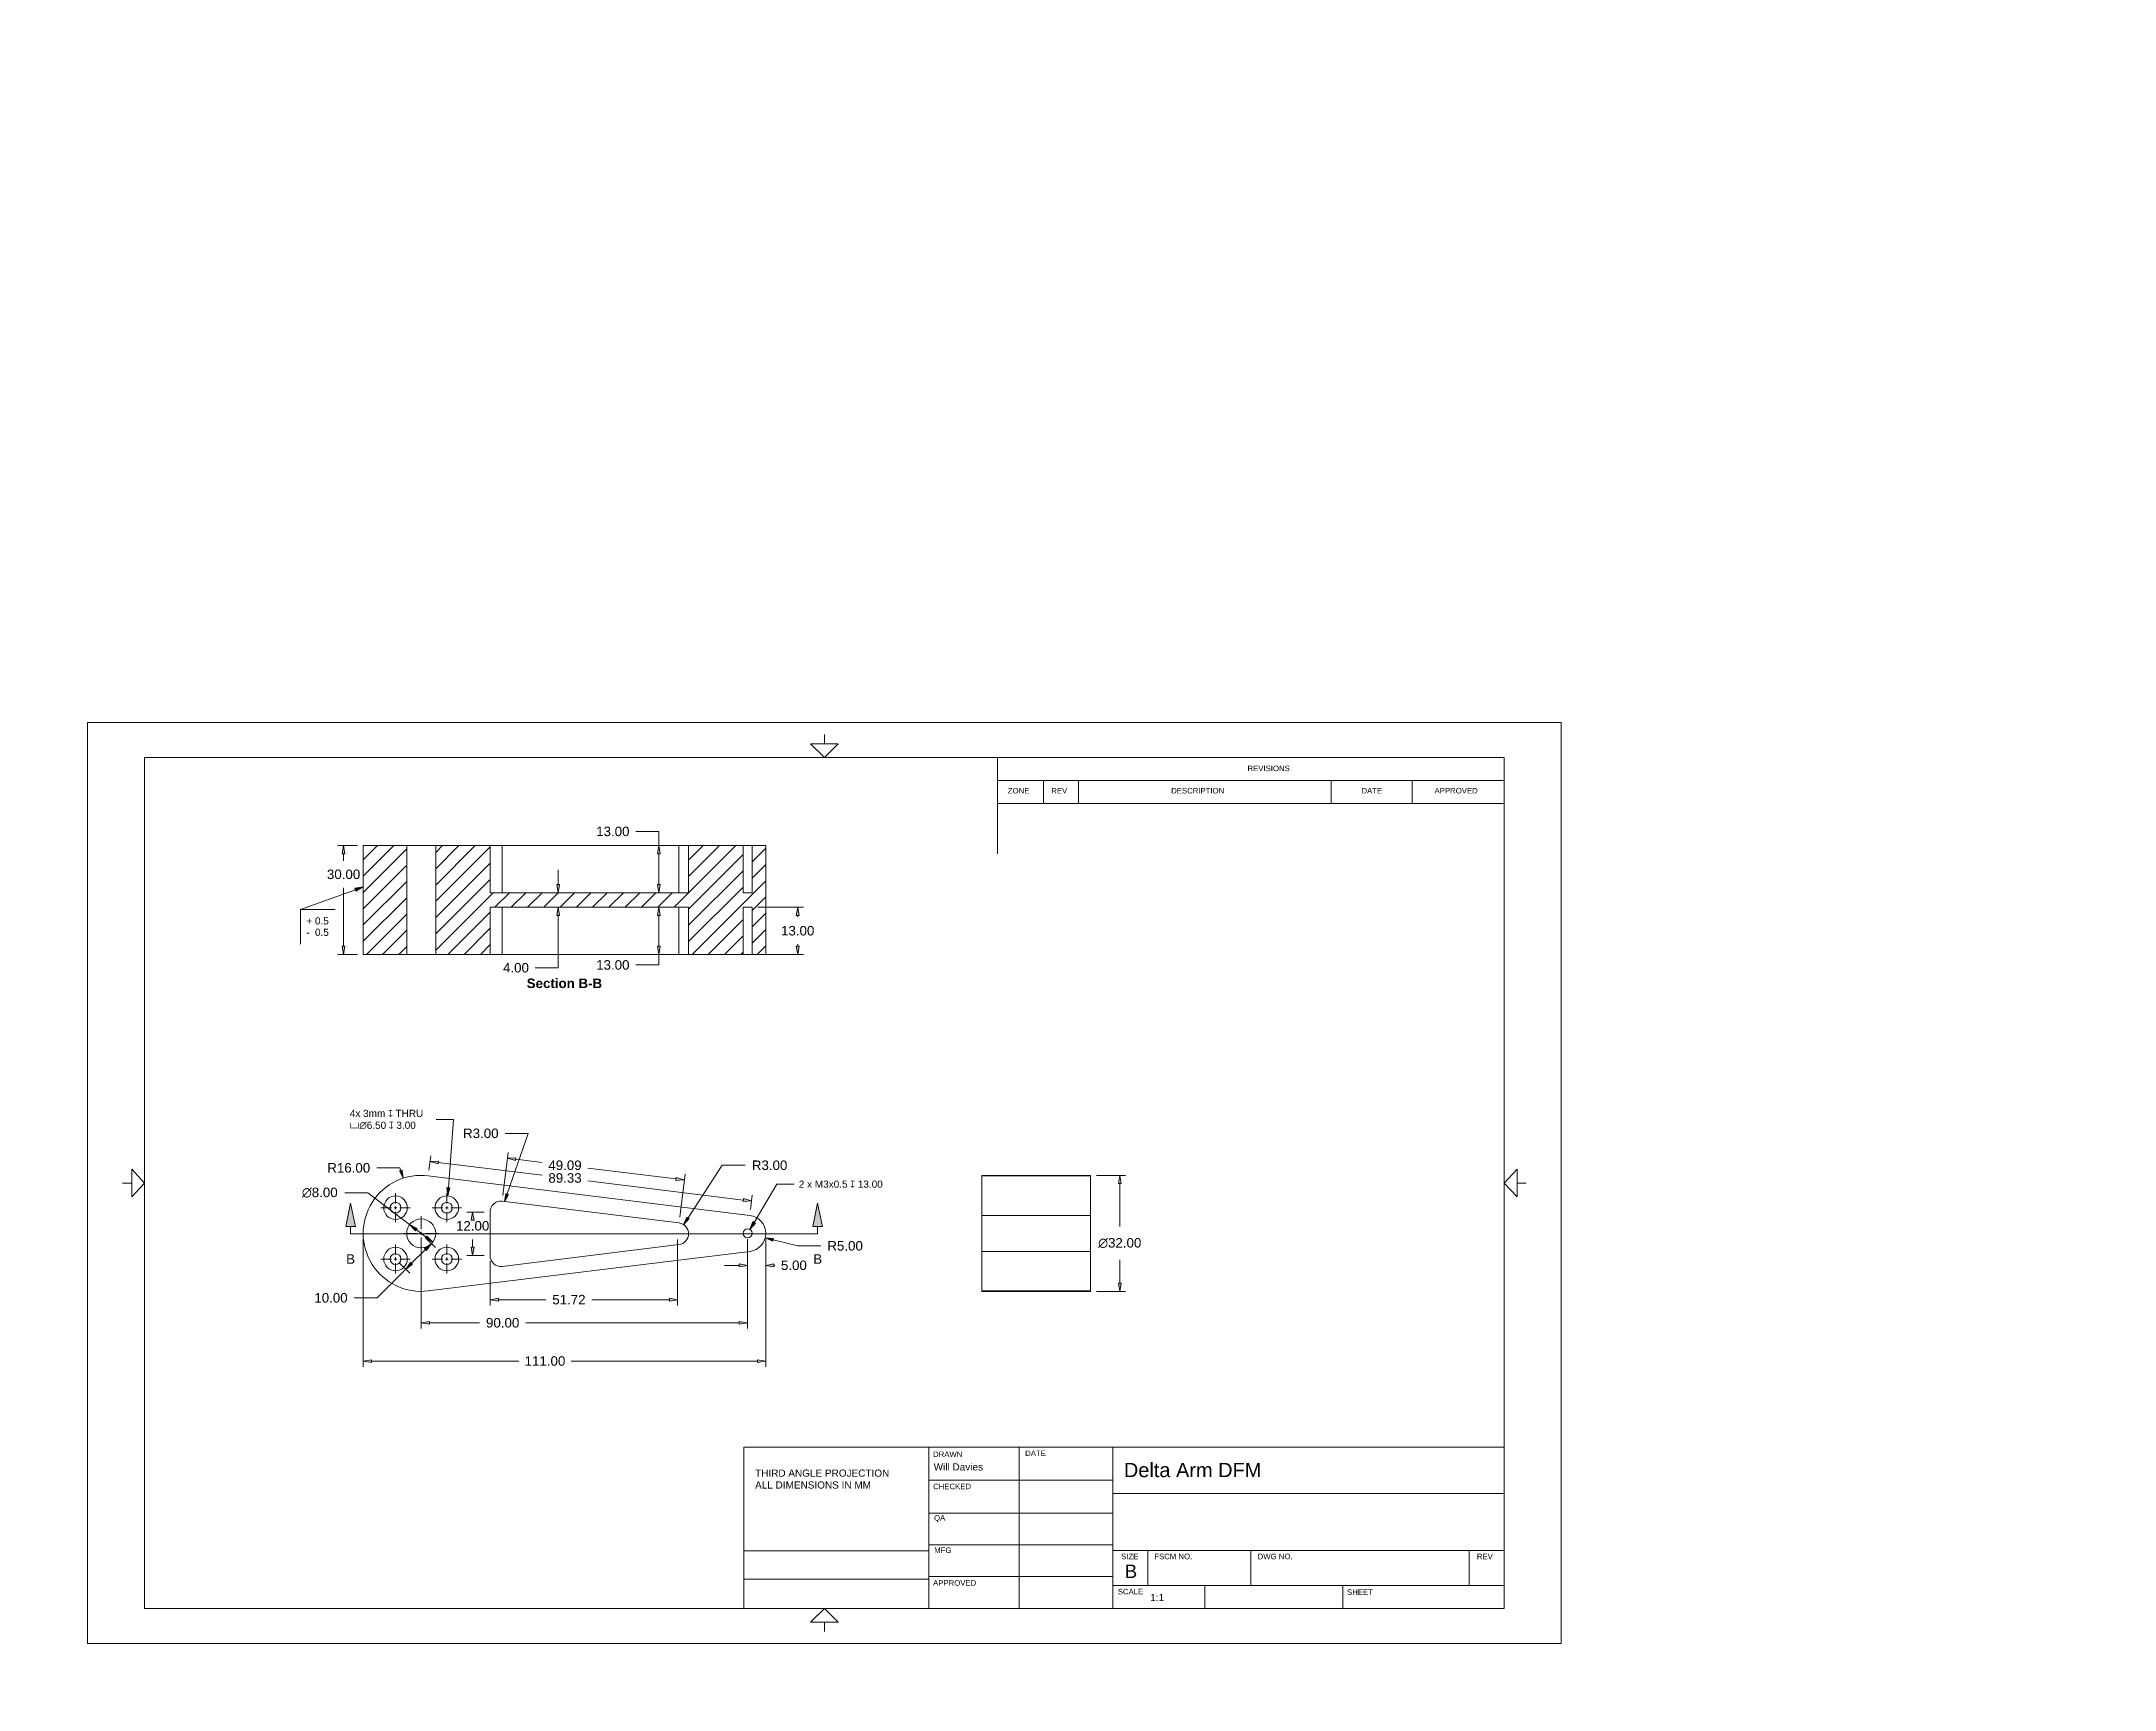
# Model space of a CAD drawing. Header units: millimetres. Extents: x 0 to 572, y 0 to 455.
import ezdxf

# ---------------------------------------------------------------- set-up
doc = ezdxf.new("R2010")
doc.units = ezdxf.units.MM
for name, color, linetype, lineweight in [('CENTER', 204, 'Continuous', 0), ('CONTINUOUS', 7, 'Continuous', 0), ('DIMENSIONS', 8, 'Continuous', 0), ('TANGENT EDGES', 7, 'Continuous', 0), ('VISIBLE', 7, 'Continuous', 0)]:
    doc.layers.add(name, color=color, linetype=linetype, lineweight=lineweight)
doc.dimstyles.new('ISO-25', dxfattribs={"dimtxt": 2.5, "dimasz": 2.5, "dimexe": 1.25, "dimexo": 0.625, "dimtad": 1, "dimtxsty": 'Standard', "dimcen": 2.5, "dimadec": 0, "dimazin": 0, "dimtfac": 1, "dimtmove": 0, "dimatfit": 3, "dimfxl": 1, "dimarcsym": 0})

# ---------------------------------------------------------------- blocks, each defined once
blk = doc.blocks.new('D1')
h = blk.add_hatch(color=8)
h.paths.add_polyline_path([(107, 100.75), (104.71, 101.13), (107, 101.51)], flags=0)
h.paths.add_polyline_path([(192.43, 101.51), (194.71, 101.13), (192.43, 100.75)], flags=0)
at = {"layer": 'DIMENSIONS'}
for p, q in [((104.71, 124.22), (104.71, 99.55)), ((194.71, 124.22), (194.71, 99.55)), ((107, 101.13), (120.83, 101.13)), ((192.43, 101.13), (133.53, 101.13))]:
    blk.add_line(p, q, dxfattribs=at)
for points in [[(104.71, 101.13), (107, 101.51), (107, 100.75), (104.71, 101.13)], [(194.71, 101.13), (192.43, 100.75), (192.43, 101.51), (194.71, 101.13)]]:
    blk.add_lwpolyline(points, dxfattribs=at)
at = {"layer": 'DIMENSIONS', "insert": (127.18, 101.13), "char_height": 2.6265, "attachment_point": 5}
for s in ['{\\fArial|b0|i0|c0|p0;90.00}{\\fArial|b0|i0|c0|p0;}', '{\\fArial|b0|i0|c0|p0;}', '{\\fArial|b0|i0|c0|p0;}']:
    blk.add_mtext(s, dxfattribs=at)
blk = doc.blocks.new('D2')
blk.add_hatch(color=8).paths.add_polyline_path([(99.44, 143.28), (99.78, 140.99), (98.71, 143.04)], flags=0)
at = {"layer": 'DIMENSIONS'}
for p, q in [((92.49, 143.87), (98.84, 143.87)), ((99.08, 143.16), (98.84, 143.87)), ((104.71, 125.81), (104.71, 125.81))]:
    blk.add_line(p, q, dxfattribs=at)
for points in [[(99.78, 140.99), (98.71, 143.04), (99.44, 143.28), (99.78, 140.99)], [(104.71, 125.81), (104.71, 125.81), (104.71, 125.81), (104.71, 125.81), (104.71, 125.81)]]:
    blk.add_lwpolyline(points, dxfattribs=at)
at = {"layer": 'DIMENSIONS', "insert": (84.73, 143.87), "char_height": 2.6265, "attachment_point": 5}
for s in ['{\\fArial|b0|i0|c0|p0;R16.00}{\\fArial|b0|i0|c0|p0;}', '{\\fArial|b0|i0|c0|p0;}', '{\\fArial|b0|i0|c0|p0;}']:
    blk.add_mtext(s, dxfattribs=at)
blk = doc.blocks.new('D3')
h = blk.add_hatch(color=8)
h.paths.add_polyline_path([(202, 116.6), (199.71, 116.99), (202, 117.37)], flags=0)
h.paths.add_polyline_path([(192.43, 117.37), (194.71, 116.99), (192.43, 116.6)], flags=0)
at = {"layer": 'DIMENSIONS'}
for p, q in [((194.71, 124.22), (194.71, 115.4)), ((199.71, 124.22), (199.71, 115.4)), ((192.43, 116.99), (188.36, 116.99)), ((202, 116.99), (202.2, 116.99)), ((202.2, 116.99), (202.2, 116.99))]:
    blk.add_line(p, q, dxfattribs=at)
for points in [[(194.71, 116.99), (192.43, 116.6), (192.43, 117.37), (194.71, 116.99)], [(199.71, 116.99), (202, 117.37), (202, 116.6), (199.71, 116.99)]]:
    blk.add_lwpolyline(points, dxfattribs=at)
at = {"layer": 'DIMENSIONS', "insert": (207.49, 116.99), "char_height": 2.6265, "attachment_point": 5}
for s in ['{\\fArial|b0|i0|c0|p0;5.00}{\\fArial|b0|i0|c0|p0;}', '{\\fArial|b0|i0|c0|p0;}', '{\\fArial|b0|i0|c0|p0;}']:
    blk.add_mtext(s, dxfattribs=at)
blk = doc.blocks.new('D4')
h = blk.add_hatch(color=8)
h.paths.add_polyline_path([(103.12, 126.54), (101.53, 128.23), (103.58, 127.15)], flags=0)
h.paths.add_polyline_path([(106.31, 125.07), (107.89, 123.38), (105.84, 124.47)], flags=0)
at = {"layer": 'DIMENSIONS'}
for p, q in [((83.63, 137.03), (89.98, 137.03)), ((101.53, 128.23), (89.98, 137.03)), ((106.07, 124.77), (103.35, 126.85)), ((104.71, 125.81), (104.71, 125.81))]:
    blk.add_line(p, q, dxfattribs=at)
for points in [[(101.53, 128.23), (103.58, 127.15), (103.12, 126.54), (101.53, 128.23)], [(104.71, 125.81), (104.71, 125.81), (104.71, 125.81), (104.71, 125.81), (104.71, 125.81)], [(107.89, 123.38), (105.84, 124.47), (106.31, 125.07), (107.89, 123.38)]]:
    blk.add_lwpolyline(points, dxfattribs=at)
at = {"layer": 'DIMENSIONS', "insert": (76.75, 137.03), "char_height": 2.6265, "attachment_point": 5}
for s in ['{\\fAlibre Symbols|b0|i0|c0|p0;n}{\\fArial|b0|i0|c0|p0;8.00}{\\fArial|b0|i0|c0|p0;}', '{\\fArial|b0|i0|c0|p0;}', '{\\fArial|b0|i0|c0|p0;}']:
    blk.add_mtext(s, dxfattribs=at)
blk = doc.blocks.new('D5')
blk.add_hatch(color=8).paths.add_polyline_path([(128.8, 136.56), (127.69, 134.53), (128.08, 136.81)], flags=0)
at = {"layer": 'DIMENSIONS'}
for p, q in [((127.86, 153.38), (134.21, 153.38)), ((128.44, 136.68), (134.21, 153.38)), ((104.71, 125.81), (104.71, 125.81))]:
    blk.add_line(p, q, dxfattribs=at)
for points in [[(127.69, 134.53), (128.08, 136.81), (128.8, 136.56), (127.69, 134.53)], [(104.71, 125.81), (104.71, 125.81), (104.71, 125.81), (104.71, 125.81), (104.71, 125.81)]]:
    blk.add_lwpolyline(points, dxfattribs=at)
at = {"layer": 'DIMENSIONS', "insert": (121.15, 153.38), "char_height": 2.6265, "attachment_point": 5}
for s in ['{\\fArial|b0|i0|c0|p0;R3.00}{\\fArial|b0|i0|c0|p0;}', '{\\fArial|b0|i0|c0|p0;}', '{\\fArial|b0|i0|c0|p0;}']:
    blk.add_mtext(s, dxfattribs=at)
blk = doc.blocks.new('D6')
blk.add_hatch(color=8).paths.add_polyline_path([(178.63, 129.91), (177.07, 128.2), (178, 130.32)], flags=0)
at = {"layer": 'DIMENSIONS'}
for p, q in [((178.31, 130.11), (187.74, 144.58)), ((194.09, 144.58), (187.74, 144.58)), ((104.71, 125.81), (104.71, 125.81))]:
    blk.add_line(p, q, dxfattribs=at)
for points in [[(104.71, 125.81), (104.71, 125.81), (104.71, 125.81), (104.71, 125.81), (104.71, 125.81)], [(177.07, 128.2), (178, 130.32), (178.63, 129.91), (177.07, 128.2)]]:
    blk.add_lwpolyline(points, dxfattribs=at)
at = {"layer": 'DIMENSIONS', "insert": (200.79, 144.58), "char_height": 2.6265, "attachment_point": 5}
for s in ['{\\fArial|b0|i0|c0|p0;R3.00}{\\fArial|b0|i0|c0|p0;}', '{\\fArial|b0|i0|c0|p0;}', '{\\fArial|b0|i0|c0|p0;}']:
    blk.add_mtext(s, dxfattribs=at)
blk = doc.blocks.new('D7')
h = blk.add_hatch(color=8)
h.paths.add_polyline_path([(118.52, 129.41), (118.9, 131.69), (119.28, 129.41)], flags=0)
h.paths.add_polyline_path([(119.28, 121.98), (118.9, 119.69), (118.52, 121.98)], flags=0)
at = {"layer": 'DIMENSIONS'}
for p, q in [((122.12, 131.69), (117.31, 131.69)), ((118.9, 129.41), (118.9, 129.41)), ((118.9, 121.98), (118.9, 124.16)), ((122.12, 119.69), (117.31, 119.69))]:
    blk.add_line(p, q, dxfattribs=at)
for points in [[(118.9, 131.69), (119.28, 129.41), (118.52, 129.41), (118.9, 131.69)], [(118.9, 119.69), (118.52, 121.98), (119.28, 121.98), (118.9, 119.69)]]:
    blk.add_lwpolyline(points, dxfattribs=at)
at = {"layer": 'DIMENSIONS', "insert": (118.9, 127.87), "char_height": 2.6265, "attachment_point": 5}
for s in ['{\\fArial|b0|i0|c0|p0;12.00}{\\fArial|b0|i0|c0|p0;}', '{\\fArial|b0|i0|c0|p0;}', '{\\fArial|b0|i0|c0|p0;}']:
    blk.add_mtext(s, dxfattribs=at)
blk = doc.blocks.new('D8')
h = blk.add_hatch(color=8)
h.paths.add_polyline_path([(130.76, 145.87), (128.54, 146.53), (130.85, 146.63)], flags=0)
h.paths.add_polyline_path([(175.04, 141.19), (177.26, 140.53), (174.95, 140.43)], flags=0)
at = {"layer": 'DIMENSIONS'}
for p, q in [((127.27, 136.25), (128.73, 148.1)), ((130.81, 146.25), (138.03, 145.36)), ((174.99, 140.81), (150.71, 143.8)), ((175.99, 130.25), (177.46, 142.1))]:
    blk.add_line(p, q, dxfattribs=at)
for points in [[(128.54, 146.53), (130.85, 146.63), (130.76, 145.87), (128.54, 146.53)], [(177.26, 140.53), (174.95, 140.43), (175.04, 141.19), (177.26, 140.53)]]:
    blk.add_lwpolyline(points, dxfattribs=at)
at = {"layer": 'DIMENSIONS', "insert": (144.37, 144.58), "char_height": 2.6265, "attachment_point": 5}
for s in ['{\\fArial|b0|i0|c0|p0;49.09}{\\fArial|b0|i0|c0|p0;}', '{\\fArial|b0|i0|c0|p0;}', '{\\fArial|b0|i0|c0|p0;}']:
    blk.add_mtext(s, dxfattribs=at)
blk = doc.blocks.new('D9')
h = blk.add_hatch(color=8)
h.paths.add_polyline_path([(126, 107.14), (123.71, 107.52), (126, 107.9)], flags=0)
h.paths.add_polyline_path([(173.15, 107.9), (175.43, 107.52), (173.15, 107.14)], flags=0)
at = {"layer": 'DIMENSIONS'}
for p, q in [((175.43, 124.11), (175.43, 105.93)), ((123.71, 118.11), (123.71, 105.93)), ((126, 107.52), (139.1, 107.52)), ((173.15, 107.52), (151.8, 107.52))]:
    blk.add_line(p, q, dxfattribs=at)
for points in [[(123.71, 107.52), (126, 107.9), (126, 107.14), (123.71, 107.52)], [(175.43, 107.52), (173.15, 107.14), (173.15, 107.9), (175.43, 107.52)]]:
    blk.add_lwpolyline(points, dxfattribs=at)
at = {"layer": 'DIMENSIONS', "insert": (145.45, 107.52), "char_height": 2.6265, "attachment_point": 5}
for s in ['{\\fArial|b0|i0|c0|p0;51.72}{\\fArial|b0|i0|c0|p0;}', '{\\fArial|b0|i0|c0|p0;}', '{\\fArial|b0|i0|c0|p0;}']:
    blk.add_mtext(s, dxfattribs=at)
blk = doc.blocks.new('D10')
h = blk.add_hatch(color=8)
h.paths.add_polyline_path([(105.63, 121.66), (107.52, 123), (106.17, 121.12)], flags=0)
h.paths.add_polyline_path([(102.33, 117.28), (100.45, 115.93), (101.79, 117.82)], flags=0)
at = {"layer": 'DIMENSIONS'}
for p, q in [((105.9, 121.39), (102.06, 117.55)), ((105.83, 124.69), (108.64, 121.88)), ((100.45, 115.93), (92.54, 108.02)), ((98.76, 117.61), (101.57, 114.81)), ((92.54, 108.02), (86.19, 108.02))]:
    blk.add_line(p, q, dxfattribs=at)
for points in [[(107.52, 123), (106.17, 121.12), (105.63, 121.66), (107.52, 123)], [(100.45, 115.93), (101.79, 117.82), (102.33, 117.28), (100.45, 115.93)]]:
    blk.add_lwpolyline(points, dxfattribs=at)
at = {"layer": 'DIMENSIONS', "insert": (79.84, 108.02), "char_height": 2.6265, "attachment_point": 5}
for s in ['{\\fArial|b0|i0|c0|p0;10.00}{\\fArial|b0|i0|c0|p0;}', '{\\fArial|b0|i0|c0|p0;}', '{\\fArial|b0|i0|c0|p0;}']:
    blk.add_mtext(s, dxfattribs=at)
blk = doc.blocks.new('D11')
h = blk.add_hatch(color=8)
h.paths.add_polyline_path([(109.38, 145), (107.16, 145.65), (109.47, 145.75)], flags=0)
h.paths.add_polyline_path([(193.59, 135.39), (195.81, 134.74), (193.5, 134.64)], flags=0)
at = {"layer": 'DIMENSIONS'}
for p, q in [((106.86, 143.26), (107.35, 147.23)), ((109.42, 145.37), (138.03, 141.85)), ((193.54, 135.01), (150.71, 140.29)), ((195.52, 132.35), (196, 136.31))]:
    blk.add_line(p, q, dxfattribs=at)
for points in [[(107.16, 145.65), (109.47, 145.75), (109.38, 145), (107.16, 145.65)], [(195.81, 134.74), (193.5, 134.64), (193.59, 135.39), (195.81, 134.74)]]:
    blk.add_lwpolyline(points, dxfattribs=at)
at = {"layer": 'DIMENSIONS', "insert": (144.37, 141.07), "char_height": 2.6265, "attachment_point": 5}
for s in ['{\\fArial|b0|i0|c0|p0;89.33}{\\fArial|b0|i0|c0|p0;}', '{\\fArial|b0|i0|c0|p0;}', '{\\fArial|b0|i0|c0|p0;}']:
    blk.add_mtext(s, dxfattribs=at)
blk = doc.blocks.new('D12')
h = blk.add_hatch(color=8)
h.paths.add_polyline_path([(91, 90.21), (88.71, 90.59), (91, 90.97)], flags=0)
h.paths.add_polyline_path([(197.43, 90.97), (199.71, 90.59), (197.43, 90.21)], flags=0)
at = {"layer": 'DIMENSIONS'}
for p, q in [((88.71, 124.22), (88.71, 89)), ((199.71, 124.22), (199.71, 89)), ((91, 90.59), (131.62, 90.59)), ((197.43, 90.59), (146.08, 90.59))]:
    blk.add_line(p, q, dxfattribs=at)
for points in [[(88.71, 90.59), (91, 90.97), (91, 90.21), (88.71, 90.59)], [(199.71, 90.59), (197.43, 90.21), (197.43, 90.97), (199.71, 90.59)]]:
    blk.add_lwpolyline(points, dxfattribs=at)
at = {"layer": 'DIMENSIONS', "insert": (138.85, 90.59), "char_height": 2.6265, "attachment_point": 5}
for s in ['{\\fArial|b0|i0|c0|p0;111.00}{\\fArial|b0|i0|c0|p0;}', '{\\fArial|b0|i0|c0|p0;}', '{\\fArial|b0|i0|c0|p0;}']:
    blk.add_mtext(s, dxfattribs=at)
blk = doc.blocks.new('D13')
blk.add_hatch(color=8).paths.add_polyline_path([(201.69, 123.68), (199.56, 124.6), (201.87, 124.42)], flags=0)
at = {"layer": 'DIMENSIONS'}
for p, q in [((104.71, 125.81), (104.71, 125.81)), ((201.77, 124.05), (208.56, 122.36)), ((214.91, 122.36), (208.56, 122.36))]:
    blk.add_line(p, q, dxfattribs=at)
for points in [[(104.71, 125.81), (104.71, 125.81), (104.71, 125.81), (104.71, 125.81), (104.71, 125.81)], [(199.56, 124.6), (201.87, 124.42), (201.69, 123.68), (199.56, 124.6)]]:
    blk.add_lwpolyline(points, dxfattribs=at)
at = {"layer": 'DIMENSIONS', "insert": (221.61, 122.36), "char_height": 2.6265, "attachment_point": 5}
for s in ['{\\fArial|b0|i0|c0|p0;R5.00}{\\fArial|b0|i0|c0|p0;}', '{\\fArial|b0|i0|c0|p0;}', '{\\fArial|b0|i0|c0|p0;}']:
    blk.add_mtext(s, dxfattribs=at)
blk = doc.blocks.new('D14')
h = blk.add_hatch(color=8)
h.paths.add_polyline_path([(296.97, 139.52), (297.35, 141.81), (297.74, 139.52)], flags=0)
h.paths.add_polyline_path([(297.74, 112.09), (297.35, 109.81), (296.97, 112.09)], flags=0)
at = {"layer": 'DIMENSIONS'}
for p, q in [((290.9, 141.81), (298.94, 141.81)), ((297.35, 139.52), (297.35, 127.7)), ((297.35, 112.09), (297.35, 118.53)), ((290.9, 109.81), (298.94, 109.81))]:
    blk.add_line(p, q, dxfattribs=at)
for points in [[(297.35, 141.81), (297.74, 139.52), (296.97, 139.52), (297.35, 141.81)], [(297.35, 109.81), (296.97, 112.09), (297.74, 112.09), (297.35, 109.81)]]:
    blk.add_lwpolyline(points, dxfattribs=at)
at = {"layer": 'DIMENSIONS', "insert": (297.35, 123.12), "attachment_point": 5}
for s, char_height in [('{\\fAlibre Symbols|b0|i0|c0|p0;n}{\\fArial|b0|i0|c0|p0;32.00}{\\fMicrosoft Sans Serif|b0|i0|c0|p0;\\H0.7083333x;}', 2.62648), ('{\\fArial|b0|i0|c0|p0;}', 2.6265), ('{\\fArial|b0|i0|c0|p0;}', 2.6265)]:
    blk.add_mtext(s, dxfattribs=dict(at, char_height=char_height))
blk = doc.blocks.new('D15')
h = blk.add_hatch(color=8)
h.paths.add_polyline_path([(83.69, 205.05), (83.31, 202.76), (82.93, 205.05)], flags=0)
h.paths.add_polyline_path([(82.93, 230.48), (83.31, 232.76), (83.69, 230.48)], flags=0)
at = {"layer": 'DIMENSIONS'}
for p, q in [((87.12, 232.76), (81.73, 232.76)), ((83.31, 230.48), (83.31, 228.53)), ((83.31, 205.05), (83.31, 221.12)), ((87.12, 202.76), (81.73, 202.76))]:
    blk.add_line(p, q, dxfattribs=at)
for points in [[(83.31, 232.76), (83.69, 230.48), (82.93, 230.48), (83.31, 232.76)], [(83.31, 202.76), (82.93, 205.05), (83.69, 205.05), (83.31, 202.76)]]:
    blk.add_lwpolyline(points, dxfattribs=at)
at = {"layer": 'DIMENSIONS', "insert": (83.31, 224.82), "char_height": 2.6265, "attachment_point": 5}
for s in ['{\\fArial|b0|i0|c0|p0;30.00}{\\fArial|b0|i0|c0|p0;}', '{\\fArial|b0|i0|c0|p0;}', '{\\fArial|b0|i0|c0|p0;}']:
    blk.add_mtext(s, dxfattribs=at)
blk = doc.blocks.new('D16')
h = blk.add_hatch(color=8)
h.paths.add_polyline_path([(169.88, 230.48), (170.26, 232.76), (170.64, 230.48)], flags=0)
h.paths.add_polyline_path([(170.64, 222.05), (170.26, 219.76), (169.88, 222.05)], flags=0)
at = {"layer": 'DIMENSIONS'}
for p, q in [((170.26, 236.65), (163.91, 236.65)), ((170.26, 232.76), (170.26, 236.65)), ((174.21, 232.76), (168.67, 232.76)), ((170.26, 222.05), (170.26, 230.48)), ((176.85, 219.76), (168.67, 219.76))]:
    blk.add_line(p, q, dxfattribs=at)
for points in [[(170.26, 232.76), (170.64, 230.48), (169.88, 230.48), (170.26, 232.76)], [(170.26, 219.76), (169.88, 222.05), (170.64, 222.05), (170.26, 219.76)]]:
    blk.add_lwpolyline(points, dxfattribs=at)
at = {"layer": 'DIMENSIONS', "insert": (157.56, 236.65), "char_height": 2.6265, "attachment_point": 5}
for s in ['{\\fArial|b0|i0|c0|p0;13.00}{\\fArial|b0|i0|c0|p0;}', '{\\fArial|b0|i0|c0|p0;}', '{\\fArial|b0|i0|c0|p0;}']:
    blk.add_mtext(s, dxfattribs=at)
blk = doc.blocks.new('D17')
h = blk.add_hatch(color=8)
h.paths.add_polyline_path([(142.87, 222.05), (142.49, 219.76), (142.11, 222.05)], flags=0)
h.paths.add_polyline_path([(142.11, 213.48), (142.49, 215.76), (142.87, 213.48)], flags=0)
at = {"layer": 'DIMENSIONS'}
for p, q in [((142.49, 222.05), (142.49, 226.11)), ((125.3, 219.76), (144.08, 219.76)), ((125.3, 215.76), (144.08, 215.76)), ((142.49, 213.48), (142.49, 199.06)), ((142.49, 199.06), (136.14, 199.06))]:
    blk.add_line(p, q, dxfattribs=at)
for points in [[(142.49, 219.76), (142.11, 222.05), (142.87, 222.05), (142.49, 219.76)], [(142.49, 215.76), (142.87, 213.48), (142.11, 213.48), (142.49, 215.76)]]:
    blk.add_lwpolyline(points, dxfattribs=at)
at = {"layer": 'DIMENSIONS', "insert": (130.85, 199.06), "char_height": 2.6265, "attachment_point": 5}
for s in ['{\\fArial|b0|i0|c0|p0;4.00}{\\fArial|b0|i0|c0|p0;}', '{\\fArial|b0|i0|c0|p0;}', '{\\fArial|b0|i0|c0|p0;}']:
    blk.add_mtext(s, dxfattribs=at)
blk = doc.blocks.new('D18')
h = blk.add_hatch(color=8)
h.paths.add_polyline_path([(170.64, 205.05), (170.26, 202.76), (169.88, 205.05)], flags=0)
h.paths.add_polyline_path([(169.88, 213.48), (170.26, 215.76), (170.64, 213.48)], flags=0)
at = {"layer": 'DIMENSIONS'}
for p, q in [((176.85, 215.76), (168.67, 215.76)), ((170.26, 213.48), (170.26, 205.05)), ((174.21, 202.76), (168.67, 202.76)), ((170.26, 202.76), (170.26, 199.83)), ((170.26, 199.83), (163.91, 199.83))]:
    blk.add_line(p, q, dxfattribs=at)
for points in [[(170.26, 215.76), (170.64, 213.48), (169.88, 213.48), (170.26, 215.76)], [(170.26, 202.76), (169.88, 205.05), (170.64, 205.05), (170.26, 202.76)]]:
    blk.add_lwpolyline(points, dxfattribs=at)
at = {"layer": 'DIMENSIONS', "insert": (157.56, 199.83), "char_height": 2.6265, "attachment_point": 5}
for s in ['{\\fArial|b0|i0|c0|p0;13.00}{\\fArial|b0|i0|c0|p0;}', '{\\fArial|b0|i0|c0|p0;}', '{\\fArial|b0|i0|c0|p0;}']:
    blk.add_mtext(s, dxfattribs=at)
blk = doc.blocks.new('D19')
h = blk.add_hatch(color=8)
h.paths.add_polyline_path([(208.16, 213.48), (208.54, 215.76), (208.92, 213.48)], flags=0)
h.paths.add_polyline_path([(208.92, 205.05), (208.54, 202.76), (208.16, 205.05)], flags=0)
at = {"layer": 'DIMENSIONS'}
for p, q in [((197.54, 215.76), (210.12, 215.76)), ((208.54, 213.48), (208.54, 212.97)), ((197.54, 202.76), (210.12, 202.76)), ((208.54, 205.05), (208.54, 205.56))]:
    blk.add_line(p, q, dxfattribs=at)
for points in [[(208.54, 215.76), (208.92, 213.48), (208.16, 213.48), (208.54, 215.76)], [(208.54, 202.76), (208.16, 205.05), (208.92, 205.05), (208.54, 202.76)]]:
    blk.add_lwpolyline(points, dxfattribs=at)
at = {"layer": 'DIMENSIONS', "insert": (208.54, 209.26), "char_height": 2.6265, "attachment_point": 5}
for s in ['{\\fArial|b0|i0|c0|p0;13.00}{\\fArial|b0|i0|c0|p0;}', '{\\fArial|b0|i0|c0|p0;}', '{\\fArial|b0|i0|c0|p0;}']:
    blk.add_mtext(s, dxfattribs=at)
blk = doc.blocks.new('BLOCK1')
at = {"layer": 'CONTINUOUS'}
for p, q in [((419.1, 266.7), (12.7, 266.7)), ((12.7, 266.7), (12.7, 12.7)), ((215.9, 263.4), (215.9, 260.86)), ((419.1, 12.7), (419.1, 266.7)), ((403.35, 257.05), (28.45, 257.05)), ((28.45, 257.05), (28.45, 22.35)), ((263.65, 257.05), (263.65, 230.45)), ((403.35, 22.35), (403.35, 257.05)), ((263.65, 250.7), (403.35, 250.7)), ((276.35, 244.35), (276.35, 250.7)), ((286, 244.35), (286, 250.7)), ((355.6, 244.35), (355.6, 250.7)), ((377.95, 244.35), (377.95, 250.7)), ((263.65, 244.35), (403.35, 244.35)), ((22.35, 139.7), (24.89, 139.7)), ((409.45, 139.7), (406.91, 139.7)), ((193.66, 66.8), (193.66, 22.35)), ((193.66, 66.8), (295.4, 66.8)), ((244.72, 66.8), (244.72, 22.35)), ((269.6, 66.8), (269.6, 22.35)), ((295.4, 22.35), (295.4, 66.8)), ((295.4, 66.8), (403.35, 66.8)), ((295.4, 57.76), (244.6, 57.76)), ((295.4, 54.1), (403.35, 54.1)), ((295.4, 48.66), (244.6, 48.66)), ((244.6, 38.27), (193.66, 38.27)), ((295.4, 39.94), (244.6, 39.94)), ((295.4, 38.35), (403.35, 38.35)), ((305.05, 28.7), (305.05, 38.35)), ((333.5, 28.7), (333.5, 38.35)), ((393.7, 28.7), (393.7, 38.35)), ((244.6, 30.47), (193.66, 30.47)), ((295.4, 31.21), (244.6, 31.21)), ((295.4, 28.7), (403.35, 28.7)), ((320.8, 22.35), (320.8, 28.7)), ((358.9, 22.35), (358.9, 28.7)), ((28.45, 22.35), (403.35, 22.35)), ((215.9, 16), (215.9, 18.54)), ((12.7, 12.7), (419.1, 12.7))]:
    blk.add_line(p, q, dxfattribs=at)
for points in [[(212.09, 260.86), (219.71, 260.86), (215.9, 257.05), (215.9, 257.05), (212.09, 260.86)], [(24.89, 135.89), (24.89, 143.51), (28.45, 139.7), (28.45, 139.7), (24.89, 135.89)], [(406.91, 135.89), (406.91, 143.51), (403.35, 139.7), (403.35, 139.7), (406.91, 135.89)], [(212.09, 18.54), (219.71, 18.54), (215.9, 22.35), (215.9, 22.35), (212.09, 18.54)]]:
    blk.add_lwpolyline(points, dxfattribs=at)
at = {"layer": 'CONTINUOUS', "attachment_point": 4}
for s, insert, char_height in [('{\\fArial|b0|i0|c0|p0;\\C7;REVISIONS}{\\fArial|b0|i0|c0|p0;\\C7;}', (332.57, 254.04), 1.5321), ('{\\fArial|b0|i0|c0|p0;\\C7;ZONE}{\\fArial|b0|i0|c0|p0;\\C7;}', (266.49, 247.89), 1.5321), ('{\\fArial|b0|i0|c0|p0;\\C7;REV}{\\fArial|b0|i0|c0|p0;\\C7;}', (278.46, 247.89), 1.5321), ('{\\fArial|b0|i0|c0|p0;\\C7;DESCRIPTION}{\\fArial|b0|i0|c0|p0;\\C7;}', (311.53, 247.89), 1.5321), ('{\\fArial|b0|i0|c0|p0;\\C7;DATE}{\\fArial|b0|i0|c0|p0;\\C7;}', (364, 247.89), 1.5321), ('{\\fArial|b0|i0|c0|p0;\\C7;APPROVED}{\\fArial|b0|i0|c0|p0;\\C7;}', (384.16, 247.89), 1.5321), ('{\\fArial|b0|i0|c0|p0;\\C7;DRAWN}{\\fArial|b0|i0|c0|p0;\\C7;}', (245.87, 64.88), 1.5321), ('{\\fArial|b0|i0|c0|p0;\\C7;DATE}{\\fArial|b0|i0|c0|p0;\\C7;}', (271.26, 65.15), 1.5321), ('{\\fArial|b0|i0|c0|p0;\\C7;Will Davies}{\\fArial|b0|i0|c0|p0;\\C7;}', (246.03, 61.39), 1.9699), ('{\\fArial|b0|i0|c0|p0;\\C7;}', (271.02, 61.2), 1.9699), ('{\\fArial|b0|i0|c0|p0;\\C7;CHECKED}{\\fArial|b0|i0|c0|p0;\\C7;}', (245.87, 56.01), 1.5321), ('{\\fArial|b0|i0|c0|p0;\\C7;QA}{\\fArial|b0|i0|c0|p0;\\C7;}', (246.13, 47.14), 1.5321), ('{\\fArial|b0|i0|c0|p0;\\C7;MFG}{\\fArial|b0|i0|c0|p0;\\C7;}', (246.18, 38.41), 1.5321), ('{\\fArial|b0|i0|c0|p0;\\C7;SIZE}{\\fArial|b0|i0|c0|p0;\\C7;}', (297.71, 36.7), 1.5321), ('{\\fArial|b0|i0|c0|p0;\\C7;B}{\\fArial|b0|i0|c0|p0;\\C7;}', (298.69, 32.62), 3.7209), ('{\\fArial|b0|i0|c0|p0;\\C7;FSCM NO.}{\\fArial|b0|i0|c0|p0;\\C7;}', (306.88, 36.7), 1.5321), ('{\\fArial|b0|i0|c0|p0;\\C7;DWG NO.}{\\fArial|b0|i0|c0|p0;\\C7;}', (335.38, 36.7), 1.5321), ('{\\fArial|b0|i0|c0|p0;\\C7;REV}{\\fArial|b0|i0|c0|p0;\\C7;}', (395.82, 36.7), 1.5321), ('{\\fArial|b0|i0|c0|p0;\\C7;APPROVED}{\\fArial|b0|i0|c0|p0;\\C7;}', (245.87, 29.4), 1.5321), ('{\\fArial|b0|i0|c0|p0;\\C7;}', (346.57, 32.18), 1.9699), ('{\\fArial|b0|i0|c0|p0;\\C7;SCALE}{\\fArial|b0|i0|c0|p0;\\C7;}', (296.81, 27), 1.5321), ('{\\fArial|b0|i0|c0|p0;\\C7;SHEET}{\\fArial|b0|i0|c0|p0;\\C7;}', (360.02, 26.85), 1.5321), ('{\\fArial|b0|i0|c0|p0;\\C7;}', (11.28, 14.99), 4.5963)]:
    blk.add_mtext(s, dxfattribs=dict(at, insert=insert, char_height=char_height))
blk = doc.blocks.new('BLOCK0')
at = {"layer": 'CONTINUOUS'}
blk.add_blockref('BLOCK1', (0, 0), dxfattribs=at)
at = {"layer": 'CONTINUOUS', "attachment_point": 4}
for s, insert, char_height in [('{\\fArial|b0|i0|c0|p0;\\C7;THIRD ANGLE PROJECTION}{\\fArial|b0|i0|c0|p0;\\C7;\\PALL DIMENSIONS IN MM}{\\fArial|b0|i0|c0|p0;\\C7;}', (196.79, 58.04), 1.9699), ('{\\fArial|b0|i0|c0|p0;\\C7;Delta Arm DFM}{\\fArial|b0|i0|c0|p0;\\C7;}', (298.49, 60.52), 3.9397), ('{\\fArial|b0|i0|c0|p0;\\C7;}', (337.4, 32.51), 1.9699), ('{\\fArial|b0|i0|c0|p0;\\C7;}', (395.23, 32.66), 1.9699), ('{\\fArial|b0|i0|c0|p0;\\C7;1:1}{\\fArial|b0|i0|c0|p0;\\C7;}', (305.76, 25.4), 1.9699)]:
    blk.add_mtext(s, dxfattribs=dict(at, insert=insert, char_height=char_height))

msp = doc.modelspace()

# ---------------------------------------------------------------- hatches: boundary and pattern name
h = msp.add_hatch()
h.set_pattern_fill('ANSI31', style=0)
h.set_pattern_definition([(45, (104.7114, 217.8773), (-2.24506, 2.24506), [])])
h.paths.add_polyline_path([(100.713, 202.763), (100.713, 232.763), (88.712, 232.763), (88.712, 202.763)], flags=0)
h.paths.add_polyline_path([(108.71, 232.763), (108.71, 202.763), (123.711, 202.763), (123.711, 215.763), (178.434, 215.763), (178.434, 202.763), (193.467, 202.763), (193.467, 215.763), (195.956, 215.763), (195.956, 202.763), (199.71, 202.763), (199.71, 232.763), (195.956, 232.763), (195.956, 219.763), (193.467, 219.763), (193.467, 232.763), (178.434, 232.763), (178.434, 219.763), (123.711, 219.763), (123.711, 232.763)], flags=0)
for points in [[(86.411, 221.011), (88.712, 221.373), (86.714, 220.175)], [(112.643, 138.366), (112.027, 136.12), (111.756, 138.433)], [(196.907, 128.615), (195.353, 126.881), (196.144, 129.071)]]:
    msp.add_hatch(color=7).paths.add_polyline_path(points, flags=0)
h = msp.add_hatch(color=7)
h.paths.add_polyline_path([(85.248, 134.16), (86.592, 127.709), (83.904, 127.709)], flags=0)
h.paths.add_polyline_path([(214.04, 134.16), (215.384, 127.709), (212.696, 127.709)], flags=0)

# ---------------------------------------------------------------- linework, layer by layer
at = {"layer": 'CENTER'}
for p, q in [((96.497, 132.879), (93.628, 132.879)), ((98.021, 132.879), (97.259, 132.879)), ((97.64, 134.022), (97.64, 136.891)), ((97.64, 133.26), (97.64, 132.498)), ((97.64, 131.736), (97.64, 128.867)), ((98.783, 132.879), (101.652, 132.879)), ((110.64, 132.879), (107.771, 132.879)), ((112.164, 132.879), (111.402, 132.879)), ((111.783, 134.022), (111.783, 136.891)), ((111.783, 133.26), (111.783, 132.498)), ((111.783, 131.736), (111.783, 128.867)), ((112.926, 132.879), (115.795, 132.879)), ((103.568, 125.808), (99.949, 125.808)), ((105.092, 125.808), (104.33, 125.808)), ((104.711, 126.951), (104.711, 130.57)), ((104.711, 126.189), (104.711, 125.427)), ((105.854, 125.808), (109.473, 125.808)), ((97.64, 119.88), (97.64, 122.749)), ((104.711, 124.665), (104.711, 121.046)), ((111.783, 119.88), (111.783, 122.749)), ((96.497, 118.737), (93.628, 118.737)), ((98.021, 118.737), (97.259, 118.737)), ((97.64, 119.118), (97.64, 118.356)), ((97.64, 117.594), (97.64, 114.725)), ((98.783, 118.737), (101.652, 118.737)), ((110.64, 118.737), (107.771, 118.737)), ((112.164, 118.737), (111.402, 118.737)), ((111.783, 119.118), (111.783, 118.356)), ((111.783, 117.594), (111.783, 114.725)), ((112.926, 118.737), (115.795, 118.737))]:
    msp.add_line(p, q, dxfattribs=at)
at = {"layer": 'CONTINUOUS'}
for p, q in [((86.563, 220.593), (71.456, 215.113)), ((86.563, 220.593), (86.563, 220.593)), ((71.456, 215.113), (80.981, 215.113)), ((71.456, 215.113), (71.456, 205.588)), ((113.619, 157.2), (108.857, 157.2)), ((112.199, 138.399), (113.619, 157.2)), ((112.199, 138.399), (112.199, 138.399)), ((196.525, 128.843), (202.816, 139.371)), ((202.816, 139.371), (207.578, 139.371)), ((85.248, 127.709), (85.248, 125.694)), ((196.525, 128.843), (196.525, 128.843)), ((214.04, 127.709), (214.04, 125.694)), ((85.248, 125.694), (214.04, 125.694))]:
    msp.add_line(p, q, dxfattribs=at)
for points in [[(88.712, 221.373), (86.714, 220.175), (86.411, 221.011), (88.712, 221.373)], [(112.027, 136.12), (111.756, 138.433), (112.643, 138.366), (112.027, 136.12)], [(85.248, 134.16), (86.592, 127.709), (83.904, 127.709), (85.248, 134.16)], [(214.04, 134.16), (215.384, 127.709), (212.696, 127.709), (214.04, 134.16)], [(195.353, 126.881), (196.144, 129.071), (196.907, 128.615), (195.353, 126.881)]]:
    msp.add_lwpolyline(points, dxfattribs=at)
at = {"layer": 'TANGENT EDGES'}
for p, q in [((127.078, 232.763), (127.078, 219.763)), ((175.801, 232.763), (175.801, 219.763)), ((127.078, 202.763), (127.078, 215.763)), ((175.801, 202.763), (175.801, 215.763)), ((289.31, 141.688), (259.31, 141.688)), ((289.31, 130.77), (259.31, 130.77)), ((289.31, 120.845), (259.31, 120.845)), ((289.31, 109.928), (259.31, 109.928))]:
    msp.add_line(p, q, dxfattribs=at)
at = {"layer": 'VISIBLE'}
for p, q in [((88.712, 232.763), (88.711, 232.763)), ((88.711, 202.763), (88.711, 232.763)), ((88.712, 232.763), (88.712, 202.763)), ((100.713, 232.763), (88.712, 232.763)), ((100.713, 202.763), (100.713, 232.763)), ((100.713, 232.763), (108.71, 232.763)), ((108.71, 232.763), (108.71, 202.763)), ((123.711, 232.763), (108.71, 232.763)), ((123.711, 219.763), (123.711, 232.763)), ((123.711, 232.763), (127.078, 232.763)), ((127.078, 232.763), (175.801, 232.763)), ((175.801, 232.763), (178.434, 232.763)), ((193.467, 232.763), (178.434, 232.763)), ((178.434, 232.763), (178.434, 219.763)), ((193.467, 219.763), (193.467, 232.763)), ((193.467, 232.763), (195.956, 232.763)), ((195.956, 232.763), (195.956, 219.763)), ((199.71, 232.763), (195.956, 232.763)), ((199.711, 232.763), (199.71, 232.763)), ((199.71, 202.763), (199.71, 232.763)), ((199.711, 202.763), (199.711, 232.763)), ((178.434, 219.763), (123.711, 219.763)), ((195.956, 219.763), (193.467, 219.763)), ((123.711, 202.763), (123.711, 215.763)), ((123.711, 215.763), (178.434, 215.763)), ((178.434, 215.763), (178.434, 202.763)), ((193.467, 215.763), (195.956, 215.763)), ((193.467, 202.763), (193.467, 215.763)), ((195.956, 215.763), (195.956, 202.763)), ((88.711, 202.763), (88.712, 202.763)), ((88.712, 202.763), (100.713, 202.763)), ((108.71, 202.763), (100.713, 202.763)), ((108.71, 202.763), (123.711, 202.763)), ((127.078, 202.763), (123.711, 202.763)), ((175.801, 202.763), (127.078, 202.763)), ((178.434, 202.763), (175.801, 202.763)), ((178.434, 202.763), (193.467, 202.763)), ((195.956, 202.763), (193.467, 202.763)), ((195.956, 202.763), (199.71, 202.763)), ((199.71, 202.763), (199.711, 202.763)), ((106.667, 141.688), (195.323, 130.77)), ((259.31, 141.808), (259.31, 141.688)), ((289.31, 141.808), (259.31, 141.808)), ((259.31, 141.688), (259.31, 130.77)), ((289.31, 141.688), (289.31, 141.808)), ((289.31, 130.77), (289.31, 141.688)), ((123.711, 119.694), (123.711, 131.694)), ((127.078, 134.671), (175.801, 128.671)), ((259.31, 130.77), (259.31, 120.845)), ((289.31, 120.845), (289.31, 130.77)), ((195.323, 120.845), (106.667, 109.928)), ((175.801, 122.716), (127.078, 116.716)), ((259.31, 120.845), (259.31, 109.928)), ((289.31, 109.928), (289.31, 120.845)), ((259.31, 109.928), (259.31, 109.808)), ((289.31, 109.808), (259.31, 109.808)), ((289.31, 109.808), (289.31, 109.928))]:
    msp.add_line(p, q, dxfattribs=at)
for centre, radius in [((97.64, 132.879), 3.25), ((97.64, 132.879), 1.5), ((111.783, 132.879), 3.25), ((111.783, 132.879), 1.5), ((104.711, 125.808), 4), ((194.711, 125.808), 1.25), ((97.64, 118.737), 3.25), ((97.64, 118.737), 1.5), ((111.783, 118.737), 3.25), ((111.783, 118.737), 1.5)]:
    msp.add_circle(centre, radius, dxfattribs=at)
for centre, radius, start, end in [((104.711, 125.808), 16, 82.97963, 277.02037), ((126.711, 131.694), 3, 82.97963, 180), ((175.434, 125.694), 3, 277.02037, 82.97963), ((194.711, 125.808), 5, 277.02037, 82.97963), ((126.711, 119.694), 3, 180, 277.02037)]:
    msp.add_arc(centre, radius, start, end, dxfattribs=at)

# ---------------------------------------------------------------- block references
at = {"layer": 'CONTINUOUS'}
msp.add_blockref('BLOCK0', (0, 0), dxfattribs=at)

# ---------------------------------------------------------------- texts
for s, insert, char_height, attachment_point in [('{\\fArial|b0|i0|c0|p0;\\C7;+}{\\fArial|b0|i0|c0|p0;\\C7;}', (73.043, 211.97), 1.96986, 4), ('{\\fArial|b0|i0|c0|p0;\\C7;0.5}{\\fArial|b0|i0|c0|p0;\\C7;}', (75.424, 211.97), 1.96986, 4), ('{\\fArial|b0|i0|c0|p0;\\C7;-}{\\fArial|b0|i0|c0|p0;\\C7;}', (73.043, 208.826), 1.96986, 4), ('{\\fArial|b0|i0|c0|p0;\\C7;0.5}{\\fArial|b0|i0|c0|p0;\\C7;}', (75.424, 208.826), 1.96986, 4), ('{\\fArial|b1|i0|c0|p0;\\C7;Section B-B}{\\fArial|b0|i0|c0|p0;\\C7;}', (144.211, 194.763), 2.62648, 5), ('{\\fArial|b0|i0|c0|p0;\\C7;4x 3mm }{\\fAlibre Symbols|b0|i0|c0|p0;\\C7;x}{\\fArial|b0|i0|c0|p0;\\C7; THRU}{\\fArial|b0|i0|c0|p0;\\C7;\\P}{\\fAlibre Symbols|b0|i0|c0|p0;\\C7;vn}{\\fArial|b0|i0|c0|p0;\\C7;6.50 }{\\fAlibre Symbols|b0|i0|c0|p0;\\C7;x}{\\fArial|b0|i0|c0|p0;\\C7; 3.00}{\\fMicrosoft Sans Serif|b0|i0|c0|p0;\\C7;\\H0.9444444x;}', (85.029, 157.2), 1.969863, 4), ('{\\fArial|b0|i0|c0|p0;\\C7;2 x M3x0.5 }{\\fAlibre Symbols|b0|i0|c0|p0;\\C7;x}{\\fArial|b0|i0|c0|p0;\\C7; 13.00}{\\fMicrosoft Sans Serif|b0|i0|c0|p0;\\C7;\\H0.9444444x;}', (208.828, 139.371), 1.969863, 4), ('{\\fArial|b0|i0|c0|p0;\\C7;B}{\\fArial|b0|i0|c0|p0;\\C7;}', (85.248, 118.742), 2.62648, 5), ('{\\fArial|b0|i0|c0|p0;\\C7;B}{\\fArial|b0|i0|c0|p0;\\C7;}', (214.04, 118.742), 2.62648, 5)]:
    msp.add_mtext(s, dxfattribs=dict(at, insert=insert, char_height=char_height, attachment_point=attachment_point))

# ---------------------------------------------------------------- dimensions: what is measured, and where the dimension line sits
at = {"layer": 'DIMENSIONS'}
for p1, p2, angle, picture, middle, turn in [((175.801, 232.763), (178.434, 219.763), 90, 'D16', (262.274, 454.53), 90), ((88.711, 202.763), (88.711, 232.763), 90, 'D15', (188.025, 442.7), 90), ((195.956, 215.763), (195.956, 202.763), 270, 'D19', (313.248, 427.14), 270), ((175.801, 202.763), (178.434, 215.763), 270, 'D18', (262.274, 417.705), 270), ((123.711, 219.763), (123.711, 215.763), 270, 'D17', (235.561, 416.942), 270), ((127.078, 134.671), (175.801, 128.671), 352.97963, 'D8', (249.081, 270.387), 352.97963), ((106.667, 141.688), (195.323, 130.77), 352.97963, 'D11', (249.081, 266.877), 352.97963), ((123.711, 131.694), (123.711, 119.694), 90, 'D7', (223.61, 253.675), 90), ((289.31, 141.808), (289.31, 109.808), 270, 'D14', (571.664, 248.925), 270), ((104.711, 125.808), (97.64, 118.737), 225, 'D10', (184.549, 233.832), 225), ((123.711, 119.694), (175.434, 125.694), 180, 'D9', (250.165, 233.325), 180), ((104.711, 125.808), (194.711, 125.808), 180, 'D1', (231.887, 226.941), 180)]:
    dim = msp.add_linear_dim(base=(0, 0), p1=p1, p2=p2, angle=angle, dimstyle='ISO-25', override={"dimtxt": 3.332739, "dimtad": 0, "dimdec": 2, "dimzin": 0, "dimse1": 0, "dimse2": 0, "dimsd1": 0, "dimsd2": 0, "dimadec": 2, "dimazin": 0, "dimtol": 0, "dimlim": 0, "dimtp": 0, "dimtm": 0, "dimtdec": 2}, dxfattribs=at)
    dim.commit()
    dim.dimension.update_dxf_attribs({"geometry": picture, "text_midpoint": middle, "text_rotation": turn})
for center, mpoint, picture, middle in [((126.711, 131.694), (129.71, 131.796), 'D5', (225.864, 279.186)), ((104.711, 125.808), (120.705, 126.272), 'D2', (189.443, 269.681)), ((175.434, 125.694), (172.436, 125.785), 'D6', (305.502, 270.387)), ((194.711, 125.808), (189.712, 125.78), 'D13', (326.324, 248.172))]:
    dim = msp.add_radius_dim(center=center, mpoint=mpoint, dimstyle='ISO-25', override={"dimtxt": 3.332739, "dimtad": 0, "dimdec": 2, "dimzin": 0, "dimse1": 0, "dimse2": 0, "dimsd1": 0, "dimsd2": 0, "dimadec": 2, "dimazin": 0, "dimtol": 0, "dimlim": 0, "dimtp": 0, "dimtm": 0, "dimtdec": 2}, dxfattribs=at)
    dim.commit()
    dim.dimension.update_dxf_attribs({"geometry": picture, "text_midpoint": middle})
dim = msp.add_diameter_dim_2p(p1=(100.712, 125.735), p2=(108.711, 125.881), dimstyle='ISO-25', override={"dimtxt": 3.332739, "dimtad": 0, "dimdec": 2, "dimzin": 0, "dimse1": 0, "dimse2": 0, "dimsd1": 0, "dimsd2": 0, "dimadec": 2, "dimazin": 0, "dimtol": 0, "dimlim": 0, "dimtp": 0, "dimtm": 0, "dimtdec": 2}, dxfattribs=at)
dim.commit()
dim.dimension.update_dxf_attribs({"geometry": 'D4', "text_midpoint": (181.459, 262.84)})
for p1, p2, picture, middle in [((199.711, 125.808), (194.711, 125.808), 'D3', (312.205, 242.793)), ((88.711, 125.808), (199.711, 125.808), 'D12', (243.561, 216.395))]:
    dim = msp.add_linear_dim(base=(0, 0), p1=p1, p2=p2, dimstyle='ISO-25', override={"dimtxt": 3.332739, "dimtad": 0, "dimdec": 2, "dimzin": 0, "dimse1": 0, "dimse2": 0, "dimsd1": 0, "dimsd2": 0, "dimadec": 2, "dimazin": 0, "dimtol": 0, "dimlim": 0, "dimtp": 0, "dimtm": 0, "dimtdec": 2}, dxfattribs=at)
    dim.commit()
    dim.dimension.update_dxf_attribs({"geometry": picture, "text_midpoint": middle})

doc.saveas('drawing.dxf')
